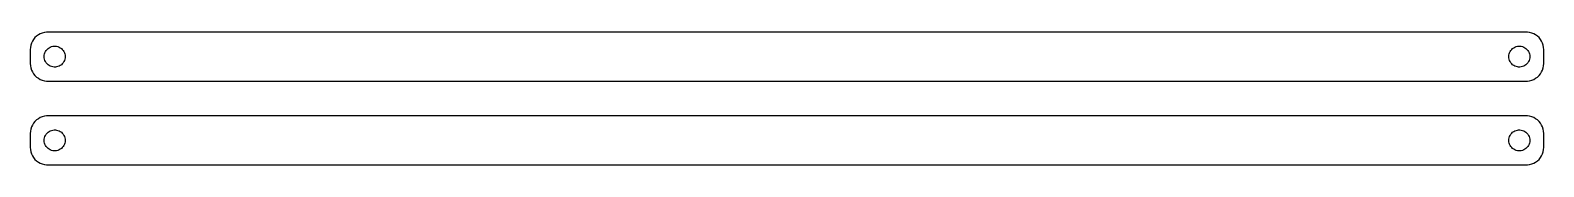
# Model space of a CAD drawing. Header units: metres. Extents: x -217 to 217, y 41 to 79.
import ezdxf

# ---------------------------------------------------------------- set-up
doc = ezdxf.new("R2010")
doc.units = ezdxf.units.M

msp = doc.modelspace()

# ---------------------------------------------------------------- linework, layer by layer
for p, q in [((-214.679, 78.2216), (-215.187, 77.8526)), ((-214.129, 78.5241), (-214.679, 78.2216)), ((-213.545, 78.7553), (-214.129, 78.5241)), ((-212.937, 78.9114), (-213.545, 78.7553)), ((-212.314, 78.9901), (-212.937, 78.9114)), ((212.314, 78.9901), (-212.314, 78.9901)), ((212.937, 78.9114), (212.314, 78.9901)), ((213.545, 78.7553), (212.937, 78.9114)), ((214.129, 78.5241), (213.545, 78.7553)), ((214.679, 78.2216), (214.129, 78.5241)), ((215.187, 77.8526), (214.679, 78.2216)), ((-216.961, 74.6267), (-217, 74)), ((-217, 74), (-217, 70)), ((-216.843, 75.2434), (-216.961, 74.6267)), ((-216.649, 75.8406), (-216.843, 75.2434)), ((-216.382, 76.4088), (-216.649, 75.8406)), ((-216.045, 76.9389), (-216.382, 76.4088)), ((-215.645, 77.4227), (-216.045, 76.9389)), ((-215.187, 77.8526), (-215.645, 77.4227)), ((-212.427, 73.7634), (-212.187, 74.0536)), ((-212.187, 74.0536), (-211.912, 74.3115)), ((-211.912, 74.3115), (-211.607, 74.533)), ((-211.607, 74.533), (-211.277, 74.7145)), ((-211.277, 74.7145), (-210.927, 74.8532)), ((-210.927, 74.8532), (-210.562, 74.9469)), ((-210.562, 74.9469), (-210.188, 74.9941)), ((-210.188, 74.9941), (-209.812, 74.9941)), ((-209.812, 74.9941), (-209.438, 74.9469)), ((-209.438, 74.9469), (-209.073, 74.8532)), ((-209.073, 74.8532), (-208.723, 74.7145)), ((-208.723, 74.7145), (-208.393, 74.533)), ((-208.393, 74.533), (-208.088, 74.3115)), ((-208.088, 74.3115), (-207.813, 74.0536)), ((-207.813, 74.0536), (-207.573, 73.7634)), ((207.573, 73.7634), (207.813, 74.0536)), ((207.813, 74.0536), (208.088, 74.3115)), ((208.088, 74.3115), (208.393, 74.533)), ((208.393, 74.533), (208.723, 74.7145)), ((208.723, 74.7145), (209.073, 74.8532)), ((209.073, 74.8532), (209.438, 74.9469)), ((209.438, 74.9469), (209.812, 74.9941)), ((209.812, 74.9941), (210.188, 74.9941)), ((210.188, 74.9941), (210.562, 74.9469)), ((210.562, 74.9469), (210.927, 74.8532)), ((210.927, 74.8532), (211.277, 74.7145)), ((211.277, 74.7145), (211.607, 74.533)), ((211.607, 74.533), (211.912, 74.3115)), ((211.912, 74.3115), (212.187, 74.0536)), ((212.187, 74.0536), (212.427, 73.7634)), ((215.645, 77.4227), (215.187, 77.8526)), ((216.045, 76.9389), (215.645, 77.4227)), ((216.382, 76.4088), (216.045, 76.9389)), ((216.649, 75.8406), (216.382, 76.4088)), ((216.843, 75.2434), (216.649, 75.8406)), ((216.961, 74.6267), (216.843, 75.2434)), ((217, 74), (216.961, 74.6267)), ((217, 70), (217, 74)), ((-217, 70), (-216.961, 69.3733)), ((-213, 72), (-212.976, 72.376)), ((-212.976, 71.624), (-213, 72)), ((-212.976, 72.376), (-212.906, 72.7461)), ((-212.906, 71.2539), (-212.976, 71.624)), ((-212.906, 72.7461), (-212.789, 73.1044)), ((-212.789, 70.8956), (-212.906, 71.2539)), ((-212.789, 73.1044), (-212.629, 73.4453)), ((-212.629, 70.5547), (-212.789, 70.8956)), ((-212.629, 73.4453), (-212.427, 73.7634)), ((-212.427, 70.2366), (-212.629, 70.5547)), ((-212.187, 69.9464), (-212.427, 70.2366)), ((-211.912, 69.6885), (-212.187, 69.9464)), ((-211.607, 69.467), (-211.912, 69.6885)), ((-211.277, 69.2855), (-211.607, 69.467)), ((-208.393, 69.467), (-208.723, 69.2855)), ((-208.088, 69.6885), (-208.393, 69.467)), ((-207.813, 69.9464), (-208.088, 69.6885)), ((-207.573, 70.2366), (-207.813, 69.9464)), ((-207.573, 73.7634), (-207.371, 73.4453)), ((-207.371, 70.5547), (-207.573, 70.2366)), ((-207.371, 73.4453), (-207.211, 73.1044)), ((-207.211, 70.8956), (-207.371, 70.5547)), ((-207.211, 73.1044), (-207.094, 72.7461)), ((-207.094, 71.2539), (-207.211, 70.8956)), ((-207.094, 72.7461), (-207.024, 72.376)), ((-207.024, 71.624), (-207.094, 71.2539)), ((-207.024, 72.376), (-207, 72)), ((-207, 72), (-207.024, 71.624)), ((207, 72), (207.024, 72.376)), ((207.024, 71.624), (207, 72)), ((207.024, 72.376), (207.094, 72.7461)), ((207.094, 71.2539), (207.024, 71.624)), ((207.094, 72.7461), (207.211, 73.1044)), ((207.211, 70.8956), (207.094, 71.2539)), ((207.211, 73.1044), (207.371, 73.4453)), ((207.371, 70.5547), (207.211, 70.8956)), ((207.371, 73.4453), (207.573, 73.7634)), ((207.573, 70.2366), (207.371, 70.5547)), ((207.813, 69.9464), (207.573, 70.2366)), ((208.088, 69.6885), (207.813, 69.9464)), ((208.393, 69.467), (208.088, 69.6885)), ((208.723, 69.2855), (208.393, 69.467)), ((211.607, 69.467), (211.277, 69.2855)), ((211.912, 69.6885), (211.607, 69.467)), ((212.187, 69.9464), (211.912, 69.6885)), ((212.427, 70.2366), (212.187, 69.9464)), ((212.427, 73.7634), (212.629, 73.4453)), ((212.629, 70.5547), (212.427, 70.2366)), ((212.629, 73.4453), (212.789, 73.1044)), ((212.789, 70.8956), (212.629, 70.5547)), ((212.789, 73.1044), (212.906, 72.7461)), ((212.906, 71.2539), (212.789, 70.8956)), ((212.906, 72.7461), (212.976, 72.376)), ((212.976, 71.624), (212.906, 71.2539)), ((212.976, 72.376), (213, 72)), ((213, 72), (212.976, 71.624)), ((216.961, 69.3733), (217, 70)), ((-216.961, 69.3733), (-216.843, 68.7566)), ((-216.843, 68.7566), (-216.649, 68.1594)), ((-216.649, 68.1594), (-216.382, 67.5912)), ((-216.382, 67.5912), (-216.045, 67.0611)), ((-216.045, 67.0611), (-215.645, 66.5773)), ((-215.645, 66.5773), (-215.187, 66.1474)), ((-215.187, 66.1474), (-214.679, 65.7784)), ((-214.679, 65.7784), (-214.129, 65.4759)), ((-214.129, 65.4759), (-213.545, 65.2447)), ((-213.545, 65.2447), (-212.937, 65.0886)), ((-210.927, 69.1468), (-211.277, 69.2855)), ((-210.562, 69.0531), (-210.927, 69.1468)), ((-210.188, 69.0059), (-210.562, 69.0531)), ((-209.812, 69.0059), (-210.188, 69.0059)), ((-209.438, 69.0531), (-209.812, 69.0059)), ((-209.073, 69.1468), (-209.438, 69.0531)), ((-208.723, 69.2855), (-209.073, 69.1468)), ((209.073, 69.1468), (208.723, 69.2855)), ((209.438, 69.0531), (209.073, 69.1468)), ((209.812, 69.0059), (209.438, 69.0531)), ((210.188, 69.0059), (209.812, 69.0059)), ((210.562, 69.0531), (210.188, 69.0059)), ((210.927, 69.1468), (210.562, 69.0531)), ((211.277, 69.2855), (210.927, 69.1468)), ((212.937, 65.0886), (213.545, 65.2447)), ((213.545, 65.2447), (214.129, 65.4759)), ((214.129, 65.4759), (214.679, 65.7784)), ((214.679, 65.7784), (215.187, 66.1474)), ((215.187, 66.1474), (215.645, 66.5773)), ((215.645, 66.5773), (216.045, 67.0611)), ((216.045, 67.0611), (216.382, 67.5912)), ((216.382, 67.5912), (216.649, 68.1594)), ((216.649, 68.1594), (216.843, 68.7566)), ((216.843, 68.7566), (216.961, 69.3733)), ((-212.937, 65.0886), (-212.314, 65.0099)), ((-212.314, 65.0099), (212.314, 65.0099)), ((212.314, 65.0099), (212.937, 65.0886)), ((-216.382, 52.4088), (-216.649, 51.8406)), ((-216.045, 52.9389), (-216.382, 52.4088)), ((-215.645, 53.4227), (-216.045, 52.9389)), ((-215.187, 53.8526), (-215.645, 53.4227)), ((-214.679, 54.2216), (-215.187, 53.8526)), ((-214.129, 54.5241), (-214.679, 54.2216)), ((-213.545, 54.7553), (-214.129, 54.5241)), ((-212.937, 54.9114), (-213.545, 54.7553)), ((-212.314, 54.9901), (-212.937, 54.9114)), ((212.314, 54.9901), (-212.314, 54.9901)), ((212.937, 54.9114), (212.314, 54.9901)), ((213.545, 54.7553), (212.937, 54.9114)), ((214.129, 54.5241), (213.545, 54.7553)), ((214.679, 54.2216), (214.129, 54.5241)), ((215.187, 53.8526), (214.679, 54.2216)), ((215.645, 53.4227), (215.187, 53.8526)), ((216.045, 52.9389), (215.645, 53.4227)), ((216.382, 52.4088), (216.045, 52.9389)), ((216.649, 51.8406), (216.382, 52.4088)), ((-216.961, 50.6267), (-217, 50)), ((-217, 50), (-217, 46)), ((-216.843, 51.2434), (-216.961, 50.6267)), ((-216.649, 51.8406), (-216.843, 51.2434)), ((-213, 48), (-212.976, 48.376)), ((-212.976, 47.624), (-213, 48)), ((-212.976, 48.376), (-212.906, 48.7461)), ((-212.906, 48.7461), (-212.789, 49.1044)), ((-212.789, 49.1044), (-212.629, 49.4453)), ((-212.629, 49.4453), (-212.427, 49.7634)), ((-212.427, 49.7634), (-212.187, 50.0536)), ((-212.187, 50.0536), (-211.912, 50.3115)), ((-211.912, 50.3115), (-211.607, 50.533)), ((-211.607, 50.533), (-211.277, 50.7145)), ((-211.277, 50.7145), (-210.927, 50.8532)), ((-210.927, 50.8532), (-210.562, 50.9469)), ((-210.562, 50.9469), (-210.188, 50.9941)), ((-210.188, 50.9941), (-209.812, 50.9941)), ((-209.812, 50.9941), (-209.438, 50.9469)), ((-209.438, 50.9469), (-209.073, 50.8532)), ((-209.073, 50.8532), (-208.723, 50.7145)), ((-208.723, 50.7145), (-208.393, 50.533)), ((-208.393, 50.533), (-208.088, 50.3115)), ((-208.088, 50.3115), (-207.813, 50.0536)), ((-207.813, 50.0536), (-207.573, 49.7634)), ((-207.573, 49.7634), (-207.371, 49.4453)), ((-207.371, 49.4453), (-207.211, 49.1044)), ((-207.211, 49.1044), (-207.094, 48.7461)), ((-207.094, 48.7461), (-207.024, 48.376)), ((-207.024, 48.376), (-207, 48)), ((-207, 48), (-207.024, 47.624)), ((207, 48), (207.024, 48.376)), ((207.024, 47.624), (207, 48)), ((207.024, 48.376), (207.094, 48.7461)), ((207.094, 48.7461), (207.211, 49.1044)), ((207.211, 49.1044), (207.371, 49.4453)), ((207.371, 49.4453), (207.573, 49.7634)), ((207.573, 49.7634), (207.813, 50.0536)), ((207.813, 50.0536), (208.088, 50.3115)), ((208.088, 50.3115), (208.393, 50.533)), ((208.393, 50.533), (208.723, 50.7145)), ((208.723, 50.7145), (209.073, 50.8532)), ((209.073, 50.8532), (209.438, 50.9469)), ((209.438, 50.9469), (209.812, 50.9941)), ((209.812, 50.9941), (210.188, 50.9941)), ((210.188, 50.9941), (210.562, 50.9469)), ((210.562, 50.9469), (210.927, 50.8532)), ((210.927, 50.8532), (211.277, 50.7145)), ((211.277, 50.7145), (211.607, 50.533)), ((211.607, 50.533), (211.912, 50.3115)), ((211.912, 50.3115), (212.187, 50.0536)), ((212.187, 50.0536), (212.427, 49.7634)), ((212.427, 49.7634), (212.629, 49.4453)), ((212.629, 49.4453), (212.789, 49.1044)), ((212.789, 49.1044), (212.906, 48.7461)), ((212.906, 48.7461), (212.976, 48.376)), ((212.976, 48.376), (213, 48)), ((213, 48), (212.976, 47.624)), ((216.843, 51.2434), (216.649, 51.8406)), ((216.961, 50.6267), (216.843, 51.2434)), ((217, 50), (216.961, 50.6267)), ((217, 46), (217, 50)), ((-217, 46), (-216.961, 45.3733)), ((-216.961, 45.3733), (-216.843, 44.7566)), ((-216.843, 44.7566), (-216.649, 44.1594)), ((-216.649, 44.1594), (-216.382, 43.5912)), ((-216.382, 43.5912), (-216.045, 43.0611)), ((-212.906, 47.2539), (-212.976, 47.624)), ((-212.789, 46.8956), (-212.906, 47.2539)), ((-212.629, 46.5547), (-212.789, 46.8956)), ((-212.427, 46.2366), (-212.629, 46.5547)), ((-212.187, 45.9464), (-212.427, 46.2366)), ((-211.912, 45.6885), (-212.187, 45.9464)), ((-211.607, 45.467), (-211.912, 45.6885)), ((-211.277, 45.2855), (-211.607, 45.467)), ((-210.927, 45.1468), (-211.277, 45.2855)), ((-210.562, 45.0531), (-210.927, 45.1468)), ((-210.188, 45.0059), (-210.562, 45.0531)), ((-209.812, 45.0059), (-210.188, 45.0059)), ((-209.438, 45.0531), (-209.812, 45.0059)), ((-209.073, 45.1468), (-209.438, 45.0531)), ((-208.723, 45.2855), (-209.073, 45.1468)), ((-208.393, 45.467), (-208.723, 45.2855)), ((-208.088, 45.6885), (-208.393, 45.467)), ((-207.813, 45.9464), (-208.088, 45.6885)), ((-207.573, 46.2366), (-207.813, 45.9464)), ((-207.371, 46.5547), (-207.573, 46.2366)), ((-207.211, 46.8956), (-207.371, 46.5547)), ((-207.094, 47.2539), (-207.211, 46.8956)), ((-207.024, 47.624), (-207.094, 47.2539)), ((207.094, 47.2539), (207.024, 47.624)), ((207.211, 46.8956), (207.094, 47.2539)), ((207.371, 46.5547), (207.211, 46.8956)), ((207.573, 46.2366), (207.371, 46.5547)), ((207.813, 45.9464), (207.573, 46.2366)), ((208.088, 45.6885), (207.813, 45.9464)), ((208.393, 45.467), (208.088, 45.6885)), ((208.723, 45.2855), (208.393, 45.467)), ((209.073, 45.1468), (208.723, 45.2855)), ((209.438, 45.0531), (209.073, 45.1468)), ((209.812, 45.0059), (209.438, 45.0531)), ((210.188, 45.0059), (209.812, 45.0059)), ((210.562, 45.0531), (210.188, 45.0059)), ((210.927, 45.1468), (210.562, 45.0531)), ((211.277, 45.2855), (210.927, 45.1468)), ((211.607, 45.467), (211.277, 45.2855)), ((211.912, 45.6885), (211.607, 45.467)), ((212.187, 45.9464), (211.912, 45.6885)), ((212.427, 46.2366), (212.187, 45.9464)), ((212.629, 46.5547), (212.427, 46.2366)), ((212.789, 46.8956), (212.629, 46.5547)), ((212.906, 47.2539), (212.789, 46.8956)), ((212.976, 47.624), (212.906, 47.2539)), ((216.045, 43.0611), (216.382, 43.5912)), ((216.382, 43.5912), (216.649, 44.1594)), ((216.649, 44.1594), (216.843, 44.7566)), ((216.843, 44.7566), (216.961, 45.3733)), ((216.961, 45.3733), (217, 46)), ((-216.045, 43.0611), (-215.645, 42.5773)), ((-215.645, 42.5773), (-215.187, 42.1474)), ((-215.187, 42.1474), (-214.679, 41.7784)), ((-214.679, 41.7784), (-214.129, 41.4759)), ((-214.129, 41.4759), (-213.545, 41.2447)), ((-213.545, 41.2447), (-212.937, 41.0886)), ((-212.937, 41.0886), (-212.314, 41.0099)), ((-212.314, 41.0099), (212.314, 41.0099)), ((212.314, 41.0099), (212.937, 41.0886)), ((212.937, 41.0886), (213.545, 41.2447)), ((213.545, 41.2447), (214.129, 41.4759)), ((214.129, 41.4759), (214.679, 41.7784)), ((214.679, 41.7784), (215.187, 42.1474)), ((215.187, 42.1474), (215.645, 42.5773)), ((215.645, 42.5773), (216.045, 43.0611))]:
    msp.add_line(p, q)

doc.saveas('drawing.dxf')
